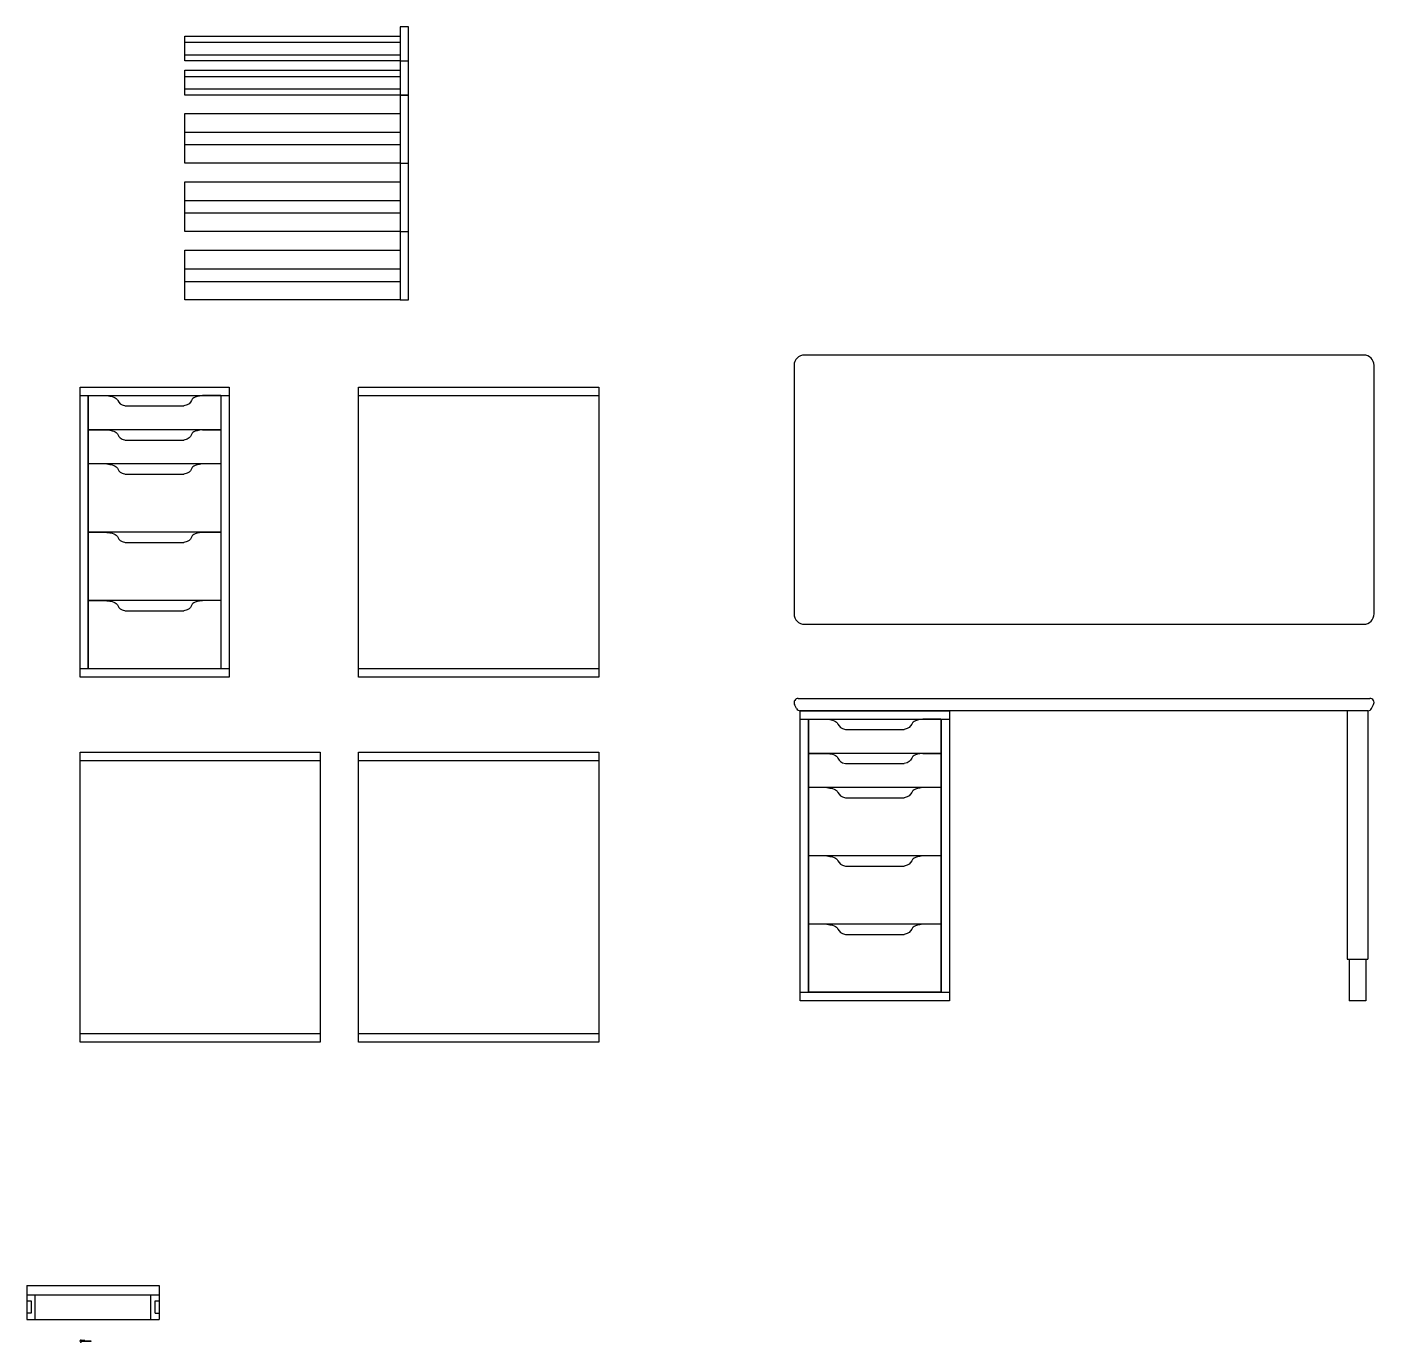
# Model space of a CAD drawing. Header units: millimetres. Extents: x 1393 to 2931, y 1684 to 2142.
# Drawn here: x 1816.7 to 2141.9, y 1774.2 to 2091.7 of the extents above; entities that cross this region are included whole.
import ezdxf

# ---------------------------------------------------------------- set-up
doc = ezdxf.new("R2010")
doc.units = ezdxf.units.MM
doc.layers.add('Disegno', color=7, linetype='Continuous')
doc.layers.add('viti', color=3, linetype='Continuous')

msp = doc.modelspace()

# ---------------------------------------------------------------- linework, layer by layer
for p, q in [((1908.79, 2091.68), (1906.79, 2091.68)), ((1906.79, 2091.68), (1906.79, 2083.47)), ((1908.79, 2083.47), (1908.79, 2091.68)), ((1854.79, 2083.47), (1854.79, 2089.47)), ((1854.79, 2089.47), (1906.79, 2089.47)), ((1854.79, 2087.97), (1906.79, 2087.97)), ((1854.79, 2084.97), (1906.79, 2084.97)), ((1906.79, 2083.47), (1854.79, 2083.47)), ((1854.79, 2075.22), (1854.79, 2081.22)), ((1854.79, 2081.22), (1906.79, 2081.22)), ((1906.79, 2083.47), (1908.79, 2083.47)), ((1908.79, 2083.43), (1906.79, 2083.43)), ((1906.79, 2083.43), (1906.79, 2075.22)), ((1908.79, 2075.22), (1908.79, 2083.43)), ((1854.79, 2079.72), (1906.79, 2079.72)), ((1854.79, 2076.72), (1906.79, 2076.72)), ((1906.79, 2075.22), (1854.79, 2075.22)), ((1906.79, 2075.22), (1908.79, 2075.22)), ((1908.79, 2075.18), (1906.79, 2075.18)), ((1906.79, 2075.18), (1906.79, 2058.76)), ((1908.79, 2058.76), (1908.79, 2075.18)), ((1854.79, 2058.76), (1854.79, 2070.76)), ((1854.79, 2070.76), (1906.79, 2070.76)), ((1854.79, 2066.26), (1906.79, 2066.26)), ((1854.79, 2063.26), (1906.79, 2063.26)), ((1906.79, 2058.76), (1854.79, 2058.76)), ((1906.79, 2058.76), (1908.79, 2058.76)), ((1908.79, 2058.68), (1906.79, 2058.68)), ((1906.79, 2058.68), (1906.79, 2042.26)), ((1908.79, 2042.26), (1908.79, 2058.68)), ((1854.79, 2042.26), (1854.79, 2054.26)), ((1854.79, 2054.26), (1906.79, 2054.26)), ((1854.79, 2049.76), (1906.79, 2049.76)), ((1854.79, 2046.76), (1906.79, 2046.76)), ((1906.79, 2042.26), (1854.79, 2042.26)), ((1906.79, 2042.26), (1908.79, 2042.26)), ((1908.79, 2042.18), (1906.79, 2042.18)), ((1906.79, 2042.18), (1906.79, 2025.76)), ((1908.79, 2025.76), (1908.79, 2042.18)), ((1854.79, 2025.76), (1854.79, 2037.76)), ((1854.79, 2037.76), (1906.79, 2037.76)), ((1854.79, 2033.26), (1906.79, 2033.26)), ((1854.79, 2030.26), (1906.79, 2030.26)), ((1906.79, 2025.76), (1854.79, 2025.76)), ((1906.79, 2025.76), (1908.79, 2025.76)), ((2001.86, 2009.97), (2001.86, 1949.97)), ((2139.36, 2012.47), (2004.36, 2012.47)), ((2141.86, 1949.97), (2141.86, 2009.97)), ((1829.5, 2004.7), (1865.5, 2004.7)), ((1829.5, 1934.7), (1829.5, 2004.7)), ((1865.5, 2004.7), (1865.5, 1934.7)), ((1896.75, 2004.7), (1954.75, 2004.7)), ((1896.75, 1934.7), (1896.75, 2004.7)), ((1954.75, 2004.7), (1954.75, 1934.7)), ((1829.5, 2002.7), (1865.5, 2002.7)), ((1831.5, 1936.7), (1831.5, 2002.7)), ((1831.54, 2002.66), (1835.94, 2002.66)), ((1831.54, 1994.45), (1831.54, 2002.66)), ((1831.54, 2002.66), (1835.94, 2002.66)), ((1840.41, 2000.2), (1854.56, 2000.2)), ((1859.06, 2002.66), (1863.46, 2002.66)), ((1863.46, 2002.66), (1859.06, 2002.66)), ((1863.46, 2002.66), (1863.46, 1994.45)), ((1863.5, 2002.7), (1863.5, 1936.7)), ((1896.75, 2002.7), (1954.75, 2002.7)), ((1831.54, 1994.45), (1863.46, 1994.45)), ((1831.54, 1986.2), (1831.54, 1994.41)), ((1831.54, 1994.41), (1835.94, 1994.41)), ((1859.06, 1994.41), (1863.46, 1994.41)), ((1863.46, 1994.41), (1863.46, 1986.2)), ((1840.41, 1991.95), (1854.56, 1991.95)), ((1840.44, 1991.95), (1854.56, 1991.95)), ((1863.46, 1986.2), (1831.54, 1986.2)), ((1831.54, 1969.7), (1831.54, 1986.16)), ((1835.94, 1986.16), (1831.54, 1986.16)), ((1840.41, 1983.7), (1854.56, 1983.7)), ((1840.44, 1983.7), (1854.56, 1983.7)), ((1863.46, 1986.16), (1859.06, 1986.16)), ((1863.46, 1986.16), (1863.46, 1969.7)), ((1863.46, 1969.7), (1831.54, 1969.7)), ((1831.54, 1953.2), (1831.54, 1969.66)), ((1835.94, 1969.66), (1831.54, 1969.66)), ((1863.46, 1969.66), (1859.06, 1969.66)), ((1863.46, 1969.66), (1863.46, 1953.2)), ((1840.41, 1967.2), (1854.56, 1967.2)), ((1840.44, 1967.2), (1854.56, 1967.2)), ((1863.46, 1953.2), (1831.54, 1953.2)), ((1831.54, 1936.74), (1831.54, 1953.16)), ((1835.94, 1953.16), (1831.54, 1953.16)), ((1863.46, 1953.16), (1863.46, 1936.74)), ((1840.41, 1950.7), (1854.56, 1950.7)), ((1840.44, 1950.7), (1854.56, 1950.7)), ((2004.36, 1947.47), (2139.36, 1947.47)), ((1865.5, 1936.7), (1829.5, 1936.7)), ((1863.46, 1936.74), (1831.54, 1936.74)), ((1954.75, 1936.7), (1896.75, 1936.7)), ((1865.5, 1934.7), (1829.5, 1934.7)), ((1954.75, 1934.7), (1896.75, 1934.7)), ((2002.86, 1929.57), (2140.86, 1929.57)), ((2002.46, 1927.12), (2001.96, 1928.12)), ((2140.36, 1926.57), (2003.36, 1926.57)), ((2003.36, 1926.57), (2039.36, 1926.57)), ((2003.36, 1856.57), (2003.36, 1926.57)), ((2039.36, 1926.57), (2039.36, 1856.57)), ((2135.36, 1926.57), (2135.36, 1866.57)), ((2140.36, 1926.57), (2140.36, 1866.57)), ((2141.25, 1927.12), (2141.75, 1928.12)), ((2003.36, 1924.57), (2039.36, 1924.57)), ((2005.36, 1858.57), (2005.36, 1924.57)), ((2005.4, 1924.53), (2009.79, 1924.53)), ((2005.4, 1916.32), (2005.4, 1924.53)), ((2005.4, 1924.53), (2009.79, 1924.53)), ((2014.26, 1922.07), (2028.42, 1922.07)), ((2032.92, 1924.53), (2037.32, 1924.53)), ((2037.32, 1924.53), (2032.92, 1924.53)), ((2037.32, 1924.53), (2037.32, 1916.32)), ((2037.36, 1924.57), (2037.36, 1858.57)), ((1829.5, 1916.57), (1887.5, 1916.57)), ((1829.5, 1846.57), (1829.5, 1916.57)), ((1887.5, 1916.57), (1887.5, 1846.57)), ((1896.75, 1916.57), (1954.75, 1916.57)), ((1896.75, 1846.57), (1896.75, 1916.57)), ((1954.75, 1916.57), (1954.75, 1846.57)), ((2005.4, 1916.32), (2037.32, 1916.32)), ((2005.4, 1908.07), (2005.4, 1916.28)), ((2005.4, 1916.28), (2009.79, 1916.28)), ((2032.92, 1916.28), (2037.32, 1916.28)), ((2037.32, 1916.28), (2037.32, 1908.07)), ((1829.5, 1914.57), (1887.5, 1914.57)), ((1896.75, 1914.57), (1954.75, 1914.57)), ((2014.26, 1913.82), (2028.42, 1913.82)), ((2014.29, 1913.82), (2028.42, 1913.82)), ((2037.32, 1908.07), (2005.4, 1908.07)), ((2005.4, 1891.57), (2005.4, 1908.03)), ((2009.79, 1908.03), (2005.4, 1908.03)), ((2014.26, 1905.57), (2028.42, 1905.57)), ((2014.29, 1905.57), (2028.42, 1905.57)), ((2037.32, 1908.03), (2032.92, 1908.03)), ((2037.32, 1908.03), (2037.32, 1891.57)), ((2037.32, 1891.57), (2005.4, 1891.57)), ((2005.4, 1875.07), (2005.4, 1891.53)), ((2009.79, 1891.53), (2005.4, 1891.53)), ((2037.32, 1891.53), (2032.92, 1891.53)), ((2037.32, 1891.53), (2037.32, 1875.07)), ((2014.26, 1889.07), (2028.42, 1889.07)), ((2014.29, 1889.07), (2028.42, 1889.07)), ((2037.32, 1875.07), (2005.4, 1875.07)), ((2005.4, 1858.61), (2005.4, 1875.03)), ((2009.79, 1875.03), (2005.4, 1875.03)), ((2037.32, 1875.03), (2037.32, 1858.61)), ((2014.26, 1872.57), (2028.42, 1872.57)), ((2014.29, 1872.57), (2028.42, 1872.57)), ((2135.36, 1866.57), (2140.36, 1866.57)), ((2135.86, 1866.57), (2135.86, 1856.57)), ((2139.86, 1866.57), (2139.86, 1856.57)), ((2039.36, 1858.57), (2003.36, 1858.57)), ((2037.32, 1858.61), (2005.4, 1858.61)), ((2039.36, 1856.57), (2003.36, 1856.57)), ((1887.5, 1848.57), (1829.5, 1848.57)), ((1954.75, 1848.57), (1896.75, 1848.57)), ((1887.5, 1846.57), (1829.5, 1846.57)), ((1954.75, 1846.57), (1896.75, 1846.57))]:
    msp.add_line(p, q)
for centre, radius, start, end in [((2004.36, 2009.97), 2.5, 90, 180), ((2139.36, 2009.97), 2.5, 0, 90), ((2004.36, 1949.97), 2.5, 180, 270), ((2139.36, 1949.97), 2.5, 270, 0), ((2002.86, 1928.57), 1, 90, 206.5651), ((2140.86, 1928.57), 1, 333.4349, 90), ((2003.36, 1927.57), 1, 206.5651, 270), ((2140.36, 1927.57), 1, 270, 333.4349)]:
    msp.add_arc(centre, radius, start, end)
for points in [[(1835.94, 2002.66), (1838.13, 2002.44), (1838.8, 2001.06), (1839.18, 2000.45), (1840.44, 2000.2)], [(1859.06, 2002.66), (1856.87, 2002.44), (1856.2, 2001.06), (1855.82, 2000.45), (1854.56, 2000.2)], [(1835.94, 1994.41), (1838.13, 1994.19), (1838.8, 1992.81), (1839.18, 1992.2), (1840.44, 1991.95)], [(1859.06, 1994.41), (1856.87, 1994.19), (1856.2, 1992.81), (1855.82, 1992.2), (1854.56, 1991.95)], [(1835.94, 1986.16), (1838.13, 1985.94), (1838.8, 1984.56), (1839.18, 1983.95), (1840.44, 1983.7)], [(1859.06, 1986.16), (1856.87, 1985.94), (1856.2, 1984.56), (1855.82, 1983.95), (1854.56, 1983.7)], [(1835.94, 1969.66), (1838.13, 1969.44), (1838.8, 1968.06), (1839.18, 1967.45), (1840.44, 1967.2)], [(1859.06, 1969.66), (1856.87, 1969.44), (1856.2, 1968.06), (1855.82, 1967.45), (1854.56, 1967.2)], [(1835.94, 1953.16), (1838.13, 1952.94), (1838.8, 1951.56), (1839.18, 1950.95), (1840.44, 1950.7)], [(1859.06, 1953.16), (1856.87, 1952.94), (1856.2, 1951.56), (1855.82, 1950.95), (1854.56, 1950.7)], [(2009.79, 1924.53), (2011.98, 1924.31), (2012.66, 1922.93), (2013.04, 1922.32), (2014.29, 1922.07)], [(2032.92, 1924.53), (2030.73, 1924.31), (2030.05, 1922.93), (2029.67, 1922.32), (2028.42, 1922.07)], [(2009.79, 1916.28), (2011.98, 1916.06), (2012.66, 1914.68), (2013.04, 1914.07), (2014.29, 1913.82)], [(2032.92, 1916.28), (2030.73, 1916.06), (2030.05, 1914.68), (2029.67, 1914.07), (2028.42, 1913.82)], [(2009.79, 1908.03), (2011.98, 1907.81), (2012.66, 1906.43), (2013.04, 1905.82), (2014.29, 1905.57)], [(2032.92, 1908.03), (2030.73, 1907.81), (2030.05, 1906.43), (2029.67, 1905.82), (2028.42, 1905.57)], [(2009.79, 1891.53), (2011.98, 1891.31), (2012.66, 1889.93), (2013.04, 1889.32), (2014.29, 1889.07)], [(2032.92, 1891.53), (2030.73, 1891.31), (2030.05, 1889.93), (2029.67, 1889.32), (2028.42, 1889.07)], [(2009.79, 1875.03), (2011.98, 1874.81), (2012.66, 1873.43), (2013.04, 1872.82), (2014.29, 1872.57)], [(2032.92, 1875.03), (2030.73, 1874.81), (2030.05, 1873.43), (2029.67, 1872.82), (2028.42, 1872.57)]]:
    msp.add_open_spline(points, degree=3, knots=[1.56711, 1.56711, 1.56711, 1.56711, 3.073133, 5.525123, 5.525123, 5.525123, 5.525123])
at = {"layer": 'Disegno'}
for p, q in [((2139.86, 1856.57), (2135.86, 1856.57)), ((1816.68, 1787.81), (1848.6, 1787.81)), ((1816.68, 1787.81), (1816.68, 1785.6)), ((1816.68, 1785.6), (1816.68, 1784.1)), ((1816.68, 1785.6), (1848.6, 1785.6)), ((1818.68, 1779.6), (1818.68, 1785.6)), ((1846.6, 1779.6), (1846.6, 1785.6)), ((1848.6, 1787.81), (1848.6, 1785.6)), ((1848.6, 1785.6), (1848.6, 1784.1)), ((1816.68, 1784.1), (1817.68, 1784.1)), ((1816.68, 1784.1), (1816.68, 1781.1)), ((1817.68, 1784.1), (1817.68, 1781.1)), ((1847.6, 1784.1), (1848.6, 1784.1)), ((1847.6, 1781.1), (1847.6, 1784.1)), ((1848.6, 1784.1), (1848.6, 1781.1)), ((1817.68, 1781.1), (1816.68, 1781.1)), ((1816.68, 1781.1), (1816.68, 1779.6)), ((1816.68, 1779.6), (1848.6, 1779.6)), ((1847.6, 1781.1), (1848.6, 1781.1)), ((1848.6, 1781.1), (1848.6, 1779.6))]:
    msp.add_line(p, q, dxfattribs=at)
at = {"layer": 'viti'}
for p, q in [((1829.73, 1774.66), (1829.63, 1774.66)), ((1829.63, 1774.16), (1829.73, 1774.16)), ((1830.63, 1774.57), (1830.63, 1774.26)), ((1830.63, 1774.49), (1832.13, 1774.49)), ((1832.13, 1774.33), (1830.63, 1774.33)), ((1832.13, 1774.49), (1832.13, 1774.33))]:
    msp.add_line(p, q, dxfattribs=at)
at = {"layer": 'viti', "linetype": 'Continuous'}
for p, q in [((1829.73, 1774.66), (1829.73, 1774.16)), ((1830.63, 1774.57), (1829.73, 1774.57)), ((1830.63, 1774.26), (1829.73, 1774.26))]:
    msp.add_line(p, q, dxfattribs=at)
at = {"layer": 'viti'}
msp.add_arc((1829.76, 1774.41), 0.283, 118.0725, 241.9275, dxfattribs=at)

doc.saveas('drawing.dxf')
